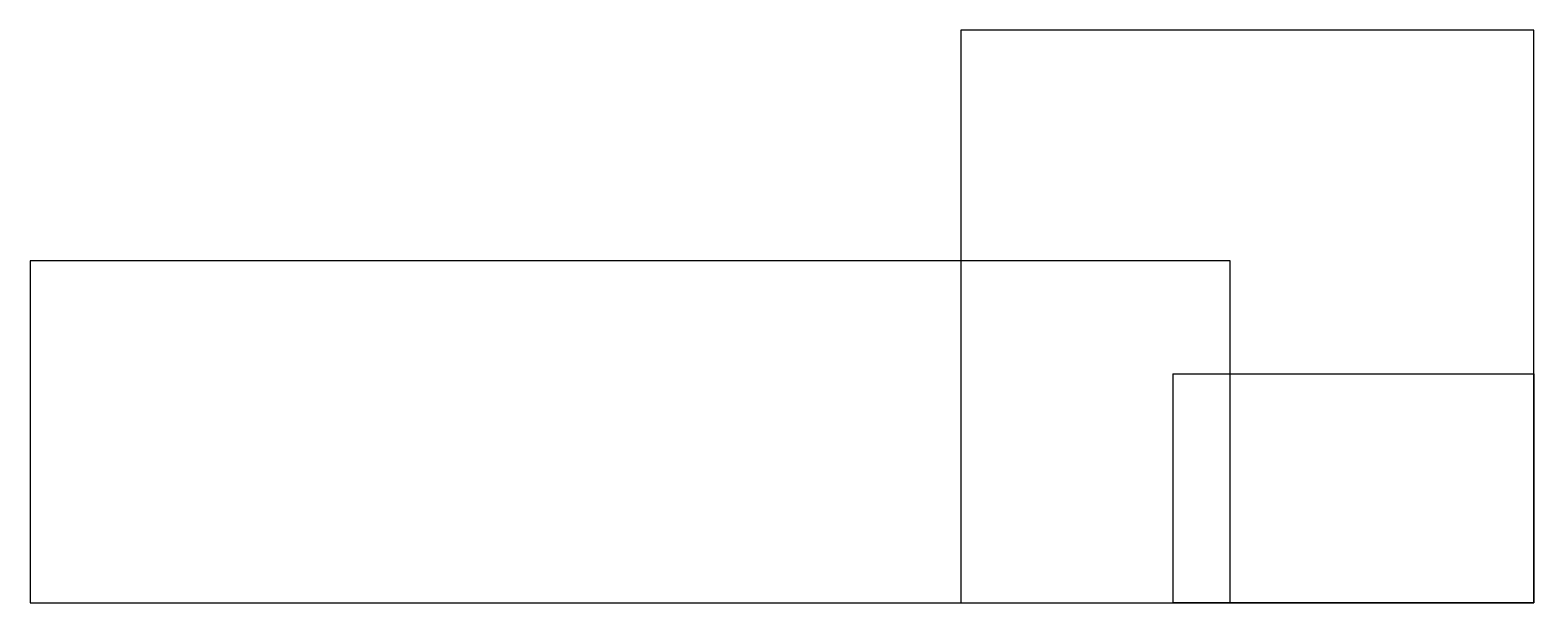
# Model space of a CAD drawing. Header units: millimetres. Extents: x -31 to -4.8, y 16.5 to 26.5.
import ezdxf

# ---------------------------------------------------------------- set-up
doc = ezdxf.new("R2010")
doc.units = ezdxf.units.MM
doc.layers.get('0').update_dxf_attribs({"linetype": 'CONTINUOUS'})

msp = doc.modelspace()

# ---------------------------------------------------------------- linework, layer by layer
for p, q in [((-10.059, 22.47), (-31, 22.47)), ((-31, 22.47), (-31, 16.5)), ((-10.059, 16.5), (-10.059, 22.47)), ((-11.059, 20.5), (-4.759, 20.5)), ((-11.059, 20.5), (-11.059, 16.5)), ((-4.759, 20.5), (-4.759, 16.5)), ((-31, 16.5), (-10.059, 16.5)), ((-4.759, 16.5), (-11.059, 16.5))]:
    msp.add_line(p, q)
msp.add_lwpolyline([(-14.759, 16.5), (-4.759, 16.5), (-4.759, 26.5), (-14.759, 26.5)], close=True)

doc.saveas('drawing.dxf')
